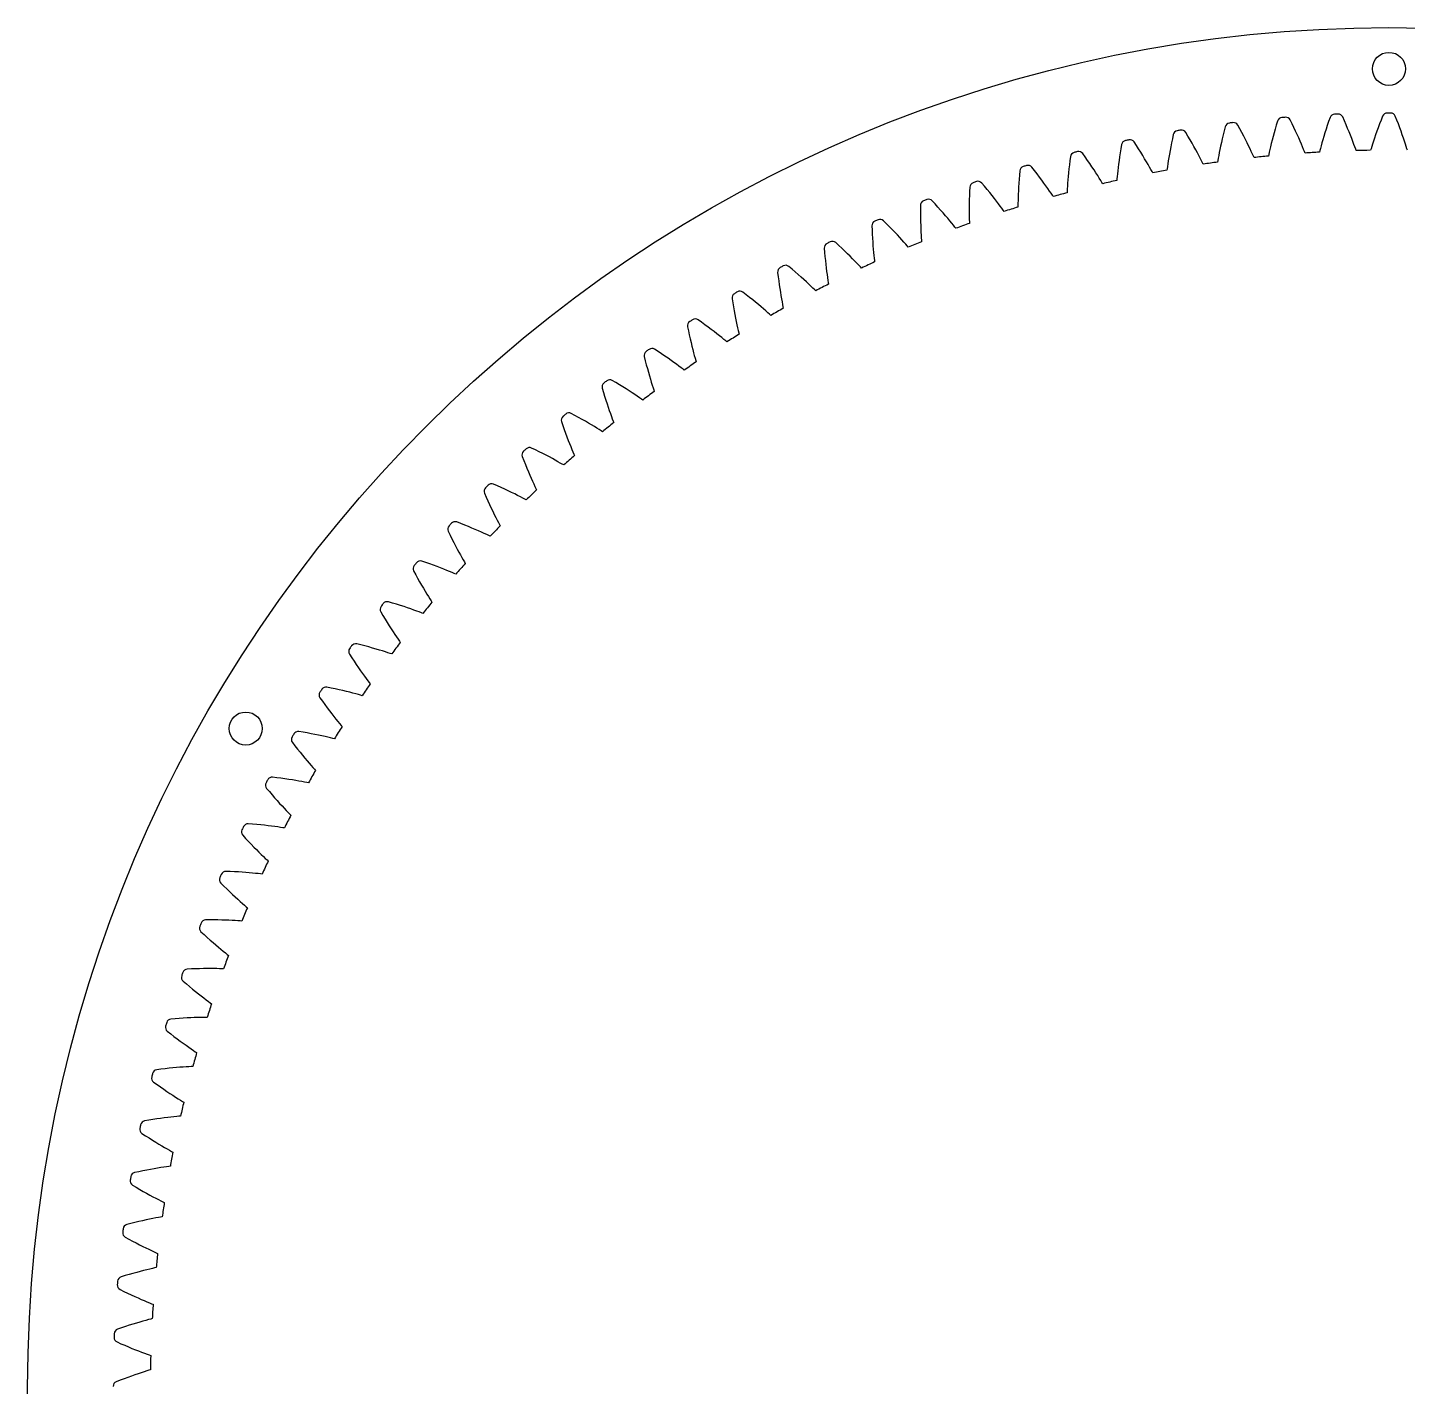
# Model space of a CAD drawing. Header units: millimetres. Extents: x -82 to 82, y -82 to 82.
# Drawn here: x -82.4 to 1.1, y 0.1 to 82.4 of the extents above; entities that cross this region are included whole.
import ezdxf

# ---------------------------------------------------------------- set-up
doc = ezdxf.new("R2010")
doc.units = ezdxf.units.MM

msp = doc.modelspace()

# ---------------------------------------------------------------- linework, layer by layer
at = {"layer": 'fixed_ring'}
for p, q in [((-3.568895, 76.981456), (-3.653206, 76.736686)), ((-2.696137, 76.776271), (-2.800373, 77.013243)), ((-0.38459, 77.06318), (-0.478944, 76.822103)), ((0.478944, 76.822103), (0.38459, 77.06318)), ((-12.172091, 75.853181), (-12.304838, 76.07544)), ((-9.977594, 76.172912), (-10.03785, 75.929546)), ((-9.913784, 76.423809), (-9.977594, 76.172912)), ((-9.027062, 76.291396), (-9.150511, 76.518951)), ((-8.908907, 76.070268), (-9.027062, 76.291396)), ((-8.796875, 75.856038), (-8.908907, 76.070268)), ((-6.957173, 76.046836), (-7.01829, 75.822861)), ((-6.891489, 76.279497), (-6.957173, 76.046836)), ((-6.821227, 76.520166), (-6.891489, 76.279497)), ((-6.747103, 76.768211), (-6.821227, 76.520166)), ((-5.866611, 76.599267), (-5.980551, 76.831729)), ((-5.757694, 76.373446), (-5.866611, 76.599267)), ((-5.654612, 76.154769), (-5.757694, 76.373446)), ((-5.557463, 75.943909), (-5.654612, 76.154769)), ((-3.878917, 76.048121), (-3.944274, 75.836194)), ((-3.808596, 76.269378), (-3.878917, 76.048121)), ((-3.733354, 76.499127), (-3.808596, 76.269378)), ((-3.653206, 76.736686), (-3.733354, 76.499127)), ((-2.596645, 76.546141), (-2.696137, 76.776271)), ((-2.502687, 76.323391), (-2.596645, 76.546141)), ((-2.414335, 76.108696), (-2.502687, 76.323391)), ((-2.331701, 75.902891), (-2.414335, 76.108696)), ((-0.732917, 76.143453), (-0.806976, 75.934409)), ((-0.653513, 76.361616), (-0.732917, 76.143453)), ((-0.56884, 76.588059), (-0.653513, 76.361616)), ((-0.478944, 76.822103), (-0.56884, 76.588059)), ((0.56884, 76.588059), (0.478944, 76.822103)), ((0.653513, 76.361616), (0.56884, 76.588059)), ((0.732917, 76.143453), (0.653513, 76.361616)), ((0.806976, 75.934409), (0.732917, 76.143453)), ((-16.190951, 75.344109), (-16.233825, 75.0888)), ((-15.296324, 75.285373), (-15.438142, 75.501956)), ((-15.160311, 75.074758), (-15.296324, 75.285373)), ((-13.213308, 75.212578), (-13.255722, 74.984322)), ((-13.167062, 75.449869), (-13.213308, 75.212578)), ((-13.116914, 75.695518), (-13.167062, 75.449869)), ((-13.063527, 75.948837), (-13.116914, 75.695518)), ((-12.044898, 75.637125), (-12.172091, 75.853181)), ((-11.924109, 75.427708), (-12.044898, 75.637125)), ((-11.809879, 75.22559), (-11.924109, 75.427708)), ((-11.702423, 75.031586), (-11.809879, 75.22559)), ((-10.193306, 75.25146), (-10.236765, 75.045644)), ((-10.145673, 75.468059), (-10.193306, 75.25146)), ((-10.093863, 75.694368), (-10.145673, 75.468059)), ((-10.03785, 75.929546), (-10.093863, 75.694368)), ((-8.691095, 75.649372), (-8.796875, 75.856038)), ((-8.591748, 75.451093), (-8.691095, 75.649372)), ((-8.499094, 75.262244), (-8.591748, 75.451093)), ((-8.413523, 75.084207), (-8.499094, 75.262244)), ((-7.173975, 75.212763), (-7.216275, 75.035026)), ((-7.126761, 75.404571), (-7.173975, 75.212763)), ((-7.074834, 75.608415), (-7.126761, 75.404571)), ((-7.01829, 75.822861), (-7.074834, 75.608415)), ((-5.466394, 75.741694), (-5.557463, 75.943909)), ((-5.381623, 75.549177), (-5.466394, 75.741694)), ((-5.303483, 75.367756), (-5.381623, 75.549177)), ((-5.232505, 75.199406), (-5.303483, 75.367756)), ((-5.16962, 75.0472), (-5.232505, 75.199406)), ((-4.10929, 75.26914), (-4.152865, 75.110325)), ((-4.059681, 75.444977), (-4.10929, 75.26914)), ((-4.004581, 75.63467), (-4.059681, 75.444977)), ((-3.944274, 75.836194), (-4.004581, 75.63467)), ((-2.254958, 75.707035), (-2.331701, 75.902891)), ((-2.184382, 75.52254), (-2.254958, 75.707035)), ((-2.120422, 75.3514), (-2.184382, 75.52254)), ((-2.063881, 75.196726), (-2.120422, 75.3514)), ((-2.016445, 75.064317), (-2.063881, 75.196726)), ((-1.045385, 75.21778), (-1.087309, 75.083524)), ((-0.995284, 75.374658), (-1.045385, 75.21778)), ((-0.938451, 75.548295), (-0.995284, 75.374658)), ((-0.875559, 75.735549), (-0.938451, 75.548295)), ((-0.806976, 75.934409), (-0.875559, 75.735549)), ((0.875559, 75.735549), (0.806976, 75.934409)), ((0.938451, 75.548295), (0.875559, 75.735549)), ((0.995284, 75.374658), (0.938451, 75.548295)), ((1.045385, 75.21778), (0.995284, 75.374658)), ((1.087309, 75.083524), (1.045385, 75.21778)), ((-19.290714, 74.610656), (-19.323, 74.353793)), ((-18.394423, 74.588941), (-18.545071, 74.799479)), ((-18.249823, 74.384127), (-18.394423, 74.588941)), ((-18.112153, 74.185399), (-18.249823, 74.384127)), ((-16.343123, 74.372475), (-16.372707, 74.152681)), ((-16.310179, 74.602289), (-16.343123, 74.372475)), ((-16.273778, 74.841289), (-16.310179, 74.602289)), ((-16.233825, 75.0888), (-16.273778, 74.841289)), ((-15.030971, 74.870511), (-15.160311, 75.074758)), ((-14.908486, 74.673286), (-15.030971, 74.870511)), ((-14.793105, 74.483889), (-14.908486, 74.673286)), ((-14.685172, 74.303336), (-14.793105, 74.483889)), ((-13.360493, 74.363451), (-13.387971, 74.182828)), ((-13.329279, 74.558503), (-13.360493, 74.363451)), ((-13.294363, 74.765938), (-13.329279, 74.558503)), ((-13.255722, 74.984322), (-13.294363, 74.765938)), ((-11.602044, 74.846727), (-11.702423, 75.031586)), ((-11.509189, 74.672379), (-11.602044, 74.846727)), ((-11.424551, 74.510465), (-11.509189, 74.672379)), ((-11.349312, 74.363972), (-11.424551, 74.510465)), ((-11.285863, 74.238448), (-11.349312, 74.363972)), ((-10.366238, 74.372434), (-10.382824, 74.277836)), ((-10.341243, 74.510845), (-10.366238, 74.372434)), ((-10.310931, 74.672715), (-10.341243, 74.510845)), ((-10.276012, 74.852049), (-10.310931, 74.672715)), ((-10.236765, 75.045644), (-10.276012, 74.852049)), ((-8.335649, 74.918934), (-8.413523, 75.084207)), ((-8.266528, 74.769458), (-8.335649, 74.918934)), ((-8.20832, 74.641418), (-8.266528, 74.769458)), ((-8.169019, 74.553787), (-8.20832, 74.641418)), ((-7.283943, 74.737286), (-7.304425, 74.643455)), ((-7.25325, 74.874546), (-7.283943, 74.737286)), ((-7.216275, 75.035026), (-7.25325, 74.874546)), ((-5.116753, 74.916865), (-5.16962, 75.0472)), ((-5.081107, 74.827684), (-5.116753, 74.916865)), ((-4.189205, 74.974451), (-4.213546, 74.881547)), ((-4.152865, 75.110325), (-4.189205, 74.974451)), ((-1.984515, 74.97374), (-2.016445, 75.064317)), ((-1.087309, 75.083524), (-1.115469, 74.991704)), ((1.115469, 74.991704), (1.087309, 75.083524)), ((-22.357518, 73.749732), (-22.379162, 73.491755)), ((-21.461096, 73.765075), (-21.620315, 73.969207)), ((-21.308155, 73.566411), (-21.461096, 73.765075)), ((-21.162391, 73.373542), (-21.308155, 73.566411)), ((-19.402603, 73.633563), (-19.423078, 73.412735)), ((-19.379184, 73.864543), (-19.402603, 73.633563)), ((-19.352691, 74.104843), (-19.379184, 73.864543)), ((-19.323, 74.353793), (-19.352691, 74.104843)), ((-17.981623, 73.993404), (-18.112153, 74.185399)), ((-17.858513, 73.808937), (-17.981623, 73.993404)), ((-17.743211, 73.632999), (-17.858513, 73.808937)), ((-17.636275, 73.466913), (-17.743211, 73.632999)), ((-16.442138, 73.5662), (-16.458979, 73.402379)), ((-16.422147, 73.747805), (-16.442138, 73.5662)), ((-16.399021, 73.94398), (-16.422147, 73.747805)), ((-16.372707, 74.152681), (-16.399021, 73.94398)), ((-14.585191, 74.132974), (-14.685172, 74.303336)), ((-14.493935, 73.974696), (-14.585191, 74.132974)), ((-14.412706, 73.831437), (-14.493935, 73.974696)), ((-14.344124, 73.708642), (-14.412706, 73.831437)), ((-14.29772, 73.624556), (-14.344124, 73.708642)), ((-13.430821, 73.880517), (-13.443484, 73.785315)), ((-13.411567, 74.019843), (-13.430821, 73.880517)), ((-13.387971, 74.182828), (-13.411567, 74.019843)), ((-11.242974, 74.152515), (-11.285863, 74.238448)), ((-25.386125, 72.762808), (-25.397089, 72.504157)), ((-24.491103, 72.815182), (-24.658622, 73.012561)), ((-24.330083, 72.623009), (-24.491103, 72.815182)), ((-22.428933, 72.76885), (-22.440265, 72.547365)), ((-22.41508, 73.0006), (-22.428933, 72.76885)), ((-22.39854, 73.24179), (-22.41508, 73.0006)), ((-22.379162, 73.491755), (-22.39854, 73.24179)), ((-21.024038, 73.187106), (-21.162391, 73.373542)), ((-20.89341, 73.007884), (-21.024038, 73.187106)), ((-20.770936, 72.836861), (-20.89341, 73.007884)), ((-20.657228, 72.675336), (-20.770936, 72.836861)), ((-19.468214, 72.823886), (-19.47827, 72.659509)), ((-19.455745, 73.006161), (-19.468214, 72.823886)), ((-19.440745, 73.203124), (-19.455745, 73.006161)), ((-19.423078, 73.412735), (-19.440745, 73.203124)), ((-17.538556, 73.312542), (-17.636275, 73.466913)), ((-17.451477, 73.172763), (-17.538556, 73.312542)), ((-17.377878, 73.052907), (-17.451477, 73.172763)), ((-17.32804, 72.97081), (-17.377878, 73.052907)), ((-16.472458, 73.262377), (-16.481176, 73.166733)), ((-16.458979, 73.402379), (-16.472458, 73.262377)), ((-27.479267, 71.740886), (-27.6548, 71.931173)), ((-25.41268, 72.011938), (-25.416945, 71.779813)), ((-25.406121, 72.253604), (-25.41268, 72.011938)), ((-25.397089, 72.504157), (-25.406121, 72.253604)), ((-24.176473, 72.436328), (-24.330083, 72.623009)), ((-24.030533, 72.255769), (-24.176473, 72.436328)), ((-23.89261, 72.082098), (-24.030533, 72.255769)), ((-23.763174, 71.916282), (-23.89261, 72.082098)), ((-23.642888, 71.759595), (-23.763174, 71.916282)), ((-22.461028, 71.957154), (-22.464283, 71.792501)), ((-22.456103, 72.139788), (-22.461028, 71.957154)), ((-22.449256, 72.337203), (-22.456103, 72.139788)), ((-22.440265, 72.547365), (-22.449256, 72.337203)), ((-20.553213, 72.525135), (-20.657228, 72.675336)), ((-20.460431, 72.389074), (-20.553213, 72.525135)), ((-20.381943, 72.272361), (-20.460431, 72.389074)), ((-20.328754, 72.192394), (-20.381943, 72.272361)), ((-19.485953, 72.519069), (-19.490711, 72.423147)), ((-19.47827, 72.659509), (-19.485953, 72.519069)), ((-28.371361, 71.65157), (-28.371627, 71.392687)), ((-28.371627, 71.392687), (-28.370296, 71.141975)), ((-28.370296, 71.141975), (-28.366863, 70.900244)), ((-27.310443, 71.555531), (-27.479267, 71.740886)), ((-27.149249, 71.375358), (-27.310443, 71.555531)), ((-26.995973, 71.200984), (-27.149249, 71.375358)), ((-26.850991, 71.033161), (-26.995973, 71.200984)), ((-26.714813, 70.872835), (-26.850991, 71.033161)), ((-25.419114, 71.558048), (-25.419412, 71.347695)), ((-25.419412, 71.347695), (-25.418095, 71.150166)), ((-25.416945, 71.779813), (-25.419114, 71.558048)), ((-25.418095, 71.150166), (-25.415469, 70.967483)), ((-23.532755, 71.61382), (-23.642888, 71.759595)), ((-23.43443, 71.481709), (-23.532755, 71.61382)), ((-23.351185, 71.36834), (-23.43443, 71.481709)), ((-23.294737, 71.290639), (-23.351185, 71.36834)), ((-22.466156, 71.651864), (-22.466946, 71.555827)), ((-22.464283, 71.792501), (-22.466156, 71.651864)), ((-31.308124, 70.417917), (-31.297691, 70.159243)), ((-30.420483, 70.544022), (-30.60373, 70.726893)), ((-30.244144, 70.365802), (-30.420483, 70.544022)), ((-30.075642, 70.192444), (-30.244144, 70.365802)), ((-29.915291, 70.024553), (-30.075642, 70.192444)), ((-28.366863, 70.900244), (-28.361531, 70.668141)), ((-28.361531, 70.668141), (-28.354534, 70.446476)), ((-28.354534, 70.446476), (-28.346139, 70.23629)), ((-28.346139, 70.23629), (-28.33666, 70.038984)), ((-26.588155, 70.721253), (-26.714813, 70.872835)), ((-26.472091, 70.580154), (-26.588155, 70.721253)), ((-26.368391, 70.452219), (-26.472091, 70.580154)), ((-26.280532, 70.342387), (-26.368391, 70.452219)), ((-26.220922, 70.267085), (-26.280532, 70.342387)), ((-25.415469, 70.967483), (-25.411917, 70.802837)), ((-25.411917, 70.802837), (-25.407976, 70.662243)), ((-25.407976, 70.662243), (-25.404796, 70.566255)), ((-33.309727, 69.226635), (-33.500374, 69.401777)), ((-31.297691, 70.159243), (-31.286001, 69.908801)), ((-31.286001, 69.908801), (-31.272581, 69.667418)), ((-31.272581, 69.667418), (-31.257663, 69.435734)), ((-31.257663, 69.435734), (-31.241512, 69.214548)), ((-29.763497, 69.862865), (-29.915291, 70.024553)), ((-29.62081, 69.708304), (-29.763497, 69.862865)), ((-29.487996, 69.562085), (-29.62081, 69.708304)), ((-29.366201, 69.425903), (-29.487996, 69.562085)), ((-29.257302, 69.302363), (-29.366201, 69.425903)), ((-28.33666, 70.038984), (-28.326487, 69.856566)), ((-28.326487, 69.856566), (-28.316134, 69.692208)), ((-28.316134, 69.692208), (-28.306387, 69.551896)), ((-28.306387, 69.551896), (-28.299243, 69.456122)), ((-34.191398, 69.063956), (-34.170284, 68.805934)), ((-34.170284, 68.805934), (-34.148255, 68.556189)), ((-34.148255, 68.556189), (-34.124871, 68.315567)), ((-33.126173, 69.055854), (-33.309727, 69.226635)), ((-32.950651, 68.889608), (-33.126173, 69.055854)), ((-32.783499, 68.728487), (-32.950651, 68.889608)), ((-32.625153, 68.573209), (-32.783499, 68.728487)), ((-32.4762, 68.424677), (-32.625153, 68.573209)), ((-31.241512, 69.214548), (-31.224437, 69.004888)), ((-31.224437, 69.004888), (-31.206813, 68.808142)), ((-31.206813, 68.808142), (-31.18911, 68.626301)), ((-31.18911, 68.626301), (-31.171974, 68.46251)), ((-29.16498, 69.196255), (-29.257302, 69.302363)), ((-29.102308, 69.123481), (-29.16498, 69.196255)), ((-36.142061, 67.790975), (-36.339783, 67.958089)), ((-35.951607, 67.627925), (-36.142061, 67.790975)), ((-34.124871, 68.315567), (-34.100391, 68.084697)), ((-34.100391, 68.084697), (-34.075113, 67.864367)), ((-34.075113, 67.864367), (-34.049389, 67.655592)), ((-32.337458, 68.284072), (-32.4762, 68.424677)), ((-32.210139, 68.153039), (-32.337458, 68.284072)), ((-32.096228, 68.034105), (-32.210139, 68.153039)), ((-31.999599, 67.931903), (-32.096228, 68.034105)), ((-31.933974, 67.861781), (-31.999599, 67.931903)), ((-31.171974, 68.46251), (-31.156436, 68.322721)), ((-31.156436, 68.322721), (-31.145341, 68.227324)), ((-37.016256, 67.592), (-36.984498, 67.335071)), ((-36.984498, 67.335071), (-36.952167, 67.086449)), ((-36.952167, 67.086449), (-36.918859, 66.846999)), ((-36.918859, 66.846999), (-36.884859, 66.617339)), ((-35.769365, 67.469074), (-35.951607, 67.627925)), ((-35.595697, 67.314999), (-35.769365, 67.469074)), ((-35.43107, 67.166397), (-35.595697, 67.314999)), ((-35.276106, 67.024148), (-35.43107, 67.166397)), ((-35.131671, 66.889396), (-35.276106, 67.024148)), ((-34.999046, 66.763737), (-35.131671, 66.889396)), ((-34.049389, 67.655592), (-34.02365, 67.459743)), ((-34.02365, 67.459743), (-33.998447, 67.278788)), ((-33.998447, 67.278788), (-33.974557, 67.115846)), ((-33.974557, 67.115846), (-33.953256, 66.976818)), ((-33.953256, 66.976818), (-33.938228, 66.881961)), ((-39.777873, 66.004564), (-39.735525, 65.749167)), ((-38.912647, 66.239496), (-39.117106, 66.398295)), ((-38.715618, 66.084456), (-38.912647, 66.239496)), ((-38.526967, 65.933271), (-38.715618, 66.084456)), ((-36.884859, 66.617339), (-36.850498, 66.398241)), ((-36.850498, 66.398241), (-36.816169, 66.190707)), ((-36.816169, 66.190707), (-36.782357, 65.996089)), ((-34.880317, 66.649612), (-34.999046, 66.763737)), ((-34.779548, 66.55149), (-34.880317, 66.649612)), ((-34.711081, 66.48414), (-34.779548, 66.55149)), ((-39.735525, 65.749167), (-39.692947, 65.502094)), ((-39.692947, 65.502094), (-39.649772, 65.264225)), ((-39.649772, 65.264225), (-39.606311, 65.036165)), ((-38.34708, 65.786504), (-38.526967, 65.933271)), ((-38.176453, 65.644833), (-38.34708, 65.786504)), ((-38.015743, 65.509109), (-38.176453, 65.644833)), ((-37.865863, 65.380441), (-38.015743, 65.509109)), ((-37.728158, 65.260369), (-37.865863, 65.380441)), ((-37.604815, 65.151248), (-37.728158, 65.260369)), ((-36.782357, 65.996089), (-36.749699, 65.816331)), ((-36.749699, 65.816331), (-36.719095, 65.654515)), ((-36.719095, 65.654515), (-36.692067, 65.516487)), ((-36.692067, 65.516487), (-36.673132, 65.422331)), ((-41.616752, 64.574847), (-41.827599, 64.725062)), ((-41.413484, 64.428082), (-41.616752, 64.574847)), ((-41.218746, 64.284823), (-41.413484, 64.428082)), ((-39.606311, 65.036165), (-39.562924, 64.818675)), ((-39.562924, 64.818675), (-39.520048, 64.612737)), ((-39.520048, 64.612737), (-39.478223, 64.419683)), ((-39.478223, 64.419683), (-39.438164, 64.241427)), ((-37.500076, 65.057375), (-37.604815, 65.151248)), ((-37.428885, 64.992912), (-37.500076, 65.057375)), ((-42.47153, 64.30436), (-42.418664, 64.050932)), ((-42.418664, 64.050932), (-42.365912, 63.805829)), ((-42.365912, 63.805829), (-42.312944, 63.569948)), ((-42.312944, 63.569948), (-42.260095, 63.343879)), ((-41.032948, 64.145614), (-41.218746, 64.284823)), ((-40.856612, 64.011116), (-41.032948, 64.145614)), ((-40.69043, 63.882148), (-40.856612, 64.011116)), ((-40.535361, 63.759784), (-40.69043, 63.882148)), ((-40.392812, 63.645506), (-40.535361, 63.759784)), ((-40.265065, 63.541576), (-40.392812, 63.645506)), ((-40.156537, 63.452111), (-40.265065, 63.541576)), ((-39.438164, 64.241427), (-39.400899, 64.081014)), ((-39.400899, 64.081014), (-39.36819, 63.944221)), ((-39.36819, 63.944221), (-39.34538, 63.850929)), ((-44.249755, 62.799873), (-44.466629, 62.941247)), ((-44.040595, 62.661633), (-44.249755, 62.799873)), ((-43.840104, 62.526544), (-44.040595, 62.661633)), ((-42.260095, 63.343879), (-42.207758, 63.128368)), ((-42.207758, 63.128368), (-42.156408, 62.924378)), ((-42.156408, 62.924378), (-42.106641, 62.733216)), ((-42.106641, 62.733216), (-42.059249, 62.556769)), ((-40.082742, 63.390645), (-40.156537, 63.452111)), ((-45.092625, 62.494294), (-45.029331, 62.243267)), ((-45.029331, 62.243267), (-44.966495, 62.000554)), ((-44.966495, 62.000554), (-44.903825, 61.767062)), ((-43.648712, 62.395133), (-43.840104, 62.526544)), ((-43.466968, 62.268036), (-43.648712, 62.395133)), ((-43.295599, 62.146047), (-43.466968, 62.268036)), ((-43.135606, 62.030195), (-43.295599, 62.146047)), ((-42.988456, 61.921906), (-43.135606, 62.030195)), ((-42.856523, 61.823343), (-42.988456, 61.921906)), ((-42.74439, 61.73844), (-42.856523, 61.823343)), ((-42.059249, 62.556769), (-42.015388, 62.398032)), ((-42.015388, 62.398032), (-41.977054, 62.262708)), ((-41.977054, 62.262708), (-41.950408, 62.170438)), ((-46.807158, 60.917607), (-47.029689, 61.049897)), ((-44.903825, 61.767062), (-44.841679, 61.543371)), ((-44.841679, 61.543371), (-44.780481, 61.330206)), ((-44.780481, 61.330206), (-44.720744, 61.128512)), ((-44.720744, 61.128512), (-44.66312, 60.939571)), ((-42.668118, 61.680075), (-42.74439, 61.73844)), ((-47.63668, 60.577457), (-47.563066, 60.32926)), ((-47.563066, 60.32926), (-47.490254, 60.089351)), ((-46.592465, 60.788129), (-46.807158, 60.917607)), ((-46.386562, 60.66144), (-46.592465, 60.788129)), ((-46.189902, 60.538051), (-46.386562, 60.66144)), ((-46.003062, 60.418573), (-46.189902, 60.538051)), ((-45.826798, 60.303769), (-46.003062, 60.418573)), ((-45.662154, 60.194629), (-45.826798, 60.303769)), ((-45.510654, 60.092513), (-45.662154, 60.194629)), ((-44.66312, 60.939571), (-44.608477, 60.765233)), ((-44.608477, 60.765233), (-44.558094, 60.608445)), ((-44.558094, 60.608445), (-44.5142, 60.47482)), ((-44.5142, 60.47482), (-44.483763, 60.383729)), ((-47.490254, 60.089351), (-47.417988, 59.858649)), ((-47.417988, 59.858649), (-47.346652, 59.637717)), ((-47.346652, 59.637717), (-47.276697, 59.427263)), ((-47.276697, 59.427263), (-47.208676, 59.22821)), ((-45.374761, 59.999486), (-45.510654, 60.092513)), ((-45.259215, 59.919289), (-45.374761, 59.999486)), ((-45.180597, 59.864127), (-45.259215, 59.919289)), ((-50.099349, 58.557125), (-50.015541, 58.312182)), ((-49.284592, 58.931264), (-49.5124, 59.054245)), ((-49.064731, 58.810768), (-49.284592, 58.931264)), ((-48.853769, 58.692697), (-49.064731, 58.810768)), ((-48.652178, 58.57754), (-48.853769, 58.692697)), ((-48.46056, 58.465886), (-48.652178, 58.57754)), ((-47.208676, 59.22821), (-47.143293, 59.041812)), ((-47.143293, 59.041812), (-47.081493, 58.86988)), ((-47.081493, 58.86988), (-47.024673, 58.715308)), ((-47.024673, 58.715308), (-46.975294, 58.583611)), ((-46.975294, 58.583611), (-46.94112, 58.493857)), ((-50.015541, 58.312182), (-49.932877, 58.075486)), ((-49.932877, 58.075486), (-49.851139, 57.847968)), ((-49.851139, 57.847968), (-49.770733, 57.630172)), ((-48.279702, 58.358464), (-48.46056, 58.465886)), ((-48.110688, 58.256221), (-48.279702, 58.358464)), ((-47.955099, 58.160452), (-48.110688, 58.256221)), ((-47.815477, 58.073121), (-47.955099, 58.160452)), ((-47.696716, 57.997768), (-47.815477, 58.073121)), ((-47.615885, 57.945901), (-47.696716, 57.997768)), ((-51.677824, 56.844238), (-51.91052, 56.9577)), ((-51.453171, 56.732931), (-51.677824, 56.844238)), ((-49.770733, 57.630172), (-49.692141, 57.42279)), ((-49.692141, 57.42279), (-49.615953, 57.226718)), ((-49.615953, 57.226718), (-49.542923, 57.04318)), ((-49.542923, 57.04318), (-49.47407, 56.87395)), ((-49.47407, 56.87395), (-49.410911, 56.721858)), ((-52.476424, 56.436749), (-52.382565, 56.195478)), ((-52.382565, 56.195478), (-52.29019, 55.962401)), ((-51.23751, 56.623679), (-51.453171, 56.732931)), ((-51.031333, 56.516951), (-51.23751, 56.623679)), ((-50.835264, 56.41331), (-51.031333, 56.516951)), ((-50.650122, 56.313455), (-50.835264, 56.41331)), ((-50.477027, 56.218283), (-50.650122, 56.313455)), ((-50.317613, 56.129026), (-50.477027, 56.218283)), ((-50.174501, 56.047539), (-50.317613, 56.129026)), ((-50.052728, 55.977158), (-50.174501, 56.047539)), ((-49.969822, 55.928676), (-50.052728, 55.977158)), ((-49.410911, 56.721858), (-49.356132, 56.592314)), ((-49.356132, 56.592314), (-49.318278, 56.504048)), ((-52.29019, 55.962401), (-52.19912, 55.738455)), ((-52.19912, 55.738455), (-52.109782, 55.524168)), ((-52.109782, 55.524168), (-52.022687, 55.32021)), ((-52.022687, 55.32021), (-51.938462, 55.127454)), ((-53.982765, 54.660094), (-54.219951, 54.763843)), ((-53.753705, 54.558166), (-53.982765, 54.660094)), ((-53.533713, 54.45792), (-53.753705, 54.558166)), ((-53.323302, 54.359803), (-53.533713, 54.45792)), ((-53.123117, 54.264354), (-53.323302, 54.359803)), ((-51.938462, 55.127454), (-51.857909, 54.947091)), ((-51.857909, 54.947091), (-51.782122, 54.780851)), ((-51.782122, 54.780851), (-51.712731, 54.631499)), ((-51.712731, 54.631499), (-51.652646, 54.50433)), ((-51.652646, 54.50433), (-51.611176, 54.417704)), ((-54.763843, 54.219951), (-54.660094, 53.982765)), ((-54.660094, 53.982765), (-54.558166, 53.753705)), ((-54.558166, 53.753705), (-54.45792, 53.533713)), ((-54.45792, 53.533713), (-54.359803, 53.323302)), ((-52.934007, 54.172234), (-53.123117, 54.264354)), ((-52.757127, 54.084297), (-52.934007, 54.172234)), ((-52.59416, 54.001704), (-52.757127, 54.084297)), ((-52.447803, 53.926201), (-52.59416, 54.001704)), ((-52.323225, 53.860912), (-52.447803, 53.926201)), ((-52.238387, 53.815898), (-52.323225, 53.860912)), ((-54.359803, 53.323302), (-54.264354, 53.123117)), ((-54.264354, 53.123117), (-54.172234, 52.934007)), ((-54.172234, 52.934007), (-54.084297, 52.757127)), ((-54.084297, 52.757127), (-54.001704, 52.59416)), ((-56.9577, 51.91052), (-56.844238, 51.677824)), ((-56.195478, 52.382565), (-56.436749, 52.476424)), ((-55.962401, 52.29019), (-56.195478, 52.382565)), ((-55.738455, 52.19912), (-55.962401, 52.29019)), ((-55.524168, 52.109782), (-55.738455, 52.19912)), ((-55.32021, 52.022687), (-55.524168, 52.109782)), ((-55.127454, 51.938462), (-55.32021, 52.022687)), ((-54.947091, 51.857909), (-55.127454, 51.938462)), ((-54.780851, 51.782122), (-54.947091, 51.857909)), ((-54.001704, 52.59416), (-53.926201, 52.447803)), ((-53.926201, 52.447803), (-53.860912, 52.323225)), ((-53.860912, 52.323225), (-53.815898, 52.238387)), ((-56.844238, 51.677824), (-56.732931, 51.453171)), ((-56.732931, 51.453171), (-56.623679, 51.23751)), ((-56.623679, 51.23751), (-56.516951, 51.031333)), ((-56.516951, 51.031333), (-56.41331, 50.835264)), ((-54.631499, 51.712731), (-54.780851, 51.782122)), ((-54.50433, 51.652646), (-54.631499, 51.712731)), ((-54.417704, 51.611176), (-54.50433, 51.652646)), ((-56.41331, 50.835264), (-56.313455, 50.650122)), ((-56.313455, 50.650122), (-56.218283, 50.477027)), ((-56.218283, 50.477027), (-56.129026, 50.317613)), ((-56.129026, 50.317613), (-56.047539, 50.174501)), ((-56.047539, 50.174501), (-55.977158, 50.052728)), ((-59.054245, 49.5124), (-58.931264, 49.284592)), ((-58.312182, 50.015541), (-58.557125, 50.099349)), ((-58.075486, 49.932877), (-58.312182, 50.015541)), ((-57.847968, 49.851139), (-58.075486, 49.932877)), ((-57.630172, 49.770733), (-57.847968, 49.851139)), ((-57.42279, 49.692141), (-57.630172, 49.770733)), ((-57.226718, 49.615953), (-57.42279, 49.692141)), ((-57.04318, 49.542923), (-57.226718, 49.615953)), ((-56.87395, 49.47407), (-57.04318, 49.542923)), ((-56.721858, 49.410911), (-56.87395, 49.47407)), ((-56.592314, 49.356132), (-56.721858, 49.410911)), ((-56.504048, 49.318278), (-56.592314, 49.356132)), ((-55.977158, 50.052728), (-55.928676, 49.969822)), ((-58.931264, 49.284592), (-58.810768, 49.064731)), ((-58.810768, 49.064731), (-58.692697, 48.853769)), ((-58.692697, 48.853769), (-58.57754, 48.652178)), ((-58.57754, 48.652178), (-58.465886, 48.46056)), ((-58.465886, 48.46056), (-58.358464, 48.279702)), ((-60.32926, 47.563066), (-60.577457, 47.63668)), ((-58.358464, 48.279702), (-58.256221, 48.110688)), ((-58.256221, 48.110688), (-58.160452, 47.955099)), ((-58.160452, 47.955099), (-58.073121, 47.815477)), ((-58.073121, 47.815477), (-57.997768, 47.696716)), ((-57.997768, 47.696716), (-57.945901, 47.615885)), ((-61.049897, 47.029689), (-60.917607, 46.807158)), ((-60.917607, 46.807158), (-60.788129, 46.592465)), ((-60.089351, 47.490254), (-60.32926, 47.563066)), ((-59.858649, 47.417988), (-60.089351, 47.490254)), ((-59.637717, 47.346652), (-59.858649, 47.417988)), ((-59.427263, 47.276697), (-59.637717, 47.346652)), ((-59.22821, 47.208676), (-59.427263, 47.276697)), ((-59.041812, 47.143293), (-59.22821, 47.208676)), ((-58.86988, 47.081493), (-59.041812, 47.143293)), ((-58.715308, 47.024673), (-58.86988, 47.081493)), ((-58.583611, 46.975294), (-58.715308, 47.024673)), ((-58.493857, 46.94112), (-58.583611, 46.975294)), ((-60.788129, 46.592465), (-60.66144, 46.386562)), ((-60.66144, 46.386562), (-60.538051, 46.189902)), ((-60.538051, 46.189902), (-60.418573, 46.003062)), ((-60.418573, 46.003062), (-60.303769, 45.826798)), ((-60.303769, 45.826798), (-60.194629, 45.662154)), ((-60.194629, 45.662154), (-60.092513, 45.510654)), ((-60.092513, 45.510654), (-59.999486, 45.374761)), ((-59.999486, 45.374761), (-59.919289, 45.259215)), ((-59.919289, 45.259215), (-59.864127, 45.180597)), ((-62.941247, 44.466629), (-62.799873, 44.249755)), ((-62.243267, 45.029331), (-62.494294, 45.092625)), ((-62.000554, 44.966495), (-62.243267, 45.029331)), ((-61.767062, 44.903825), (-62.000554, 44.966495)), ((-61.543371, 44.841679), (-61.767062, 44.903825)), ((-61.330206, 44.780481), (-61.543371, 44.841679)), ((-61.128512, 44.720744), (-61.330206, 44.780481)), ((-60.939571, 44.66312), (-61.128512, 44.720744)), ((-60.765233, 44.608477), (-60.939571, 44.66312)), ((-60.608445, 44.558094), (-60.765233, 44.608477)), ((-60.47482, 44.5142), (-60.608445, 44.558094)), ((-60.383729, 44.483763), (-60.47482, 44.5142)), ((-62.799873, 44.249755), (-62.661633, 44.040595)), ((-62.661633, 44.040595), (-62.526544, 43.840104)), ((-62.526544, 43.840104), (-62.395133, 43.648712)), ((-62.395133, 43.648712), (-62.268036, 43.466968)), ((-62.268036, 43.466968), (-62.146047, 43.295599)), ((-62.146047, 43.295599), (-62.030195, 43.135606)), ((-62.030195, 43.135606), (-61.921906, 42.988456)), ((-61.921906, 42.988456), (-61.823343, 42.856523)), ((-61.823343, 42.856523), (-61.73844, 42.74439)), ((-61.73844, 42.74439), (-61.680075, 42.668118)), ((-64.725062, 41.827599), (-64.574847, 41.616752)), ((-64.050932, 42.418664), (-64.30436, 42.47153)), ((-63.805829, 42.365912), (-64.050932, 42.418664)), ((-63.569948, 42.312944), (-63.805829, 42.365912)), ((-63.343879, 42.260095), (-63.569948, 42.312944)), ((-63.128368, 42.207758), (-63.343879, 42.260095)), ((-62.924378, 42.156408), (-63.128368, 42.207758)), ((-62.733216, 42.106641), (-62.924378, 42.156408)), ((-62.556769, 42.059249), (-62.733216, 42.106641)), ((-62.398032, 42.015388), (-62.556769, 42.059249)), ((-62.262708, 41.977054), (-62.398032, 42.015388)), ((-62.170438, 41.950408), (-62.262708, 41.977054)), ((-64.574847, 41.616752), (-64.428082, 41.413484)), ((-64.428082, 41.413484), (-64.284823, 41.218746)), ((-64.284823, 41.218746), (-64.145614, 41.032948)), ((-64.145614, 41.032948), (-64.011116, 40.856612)), ((-64.011116, 40.856612), (-63.882148, 40.69043)), ((-63.882148, 40.69043), (-63.759784, 40.535361)), ((-63.759784, 40.535361), (-63.645506, 40.392812)), ((-63.645506, 40.392812), (-63.541576, 40.265065)), ((-63.541576, 40.265065), (-63.452111, 40.156537)), ((-63.452111, 40.156537), (-63.390645, 40.082742)), ((-65.749167, 39.735525), (-66.004564, 39.777873)), ((-65.502094, 39.692947), (-65.749167, 39.735525)), ((-65.264225, 39.649772), (-65.502094, 39.692947)), ((-65.036165, 39.606311), (-65.264225, 39.649772)), ((-64.818675, 39.562924), (-65.036165, 39.606311)), ((-64.612737, 39.520048), (-64.818675, 39.562924)), ((-64.419683, 39.478223), (-64.612737, 39.520048)), ((-64.241427, 39.438164), (-64.419683, 39.478223)), ((-64.081014, 39.400899), (-64.241427, 39.438164)), ((-63.944221, 39.36819), (-64.081014, 39.400899)), ((-63.850929, 39.34538), (-63.944221, 39.36819)), ((-66.398295, 39.117106), (-66.239496, 38.912647)), ((-66.239496, 38.912647), (-66.084456, 38.715618)), ((-66.084456, 38.715618), (-65.933271, 38.526967)), ((-65.933271, 38.526967), (-65.786504, 38.34708)), ((-65.786504, 38.34708), (-65.644833, 38.176453)), ((-65.644833, 38.176453), (-65.509109, 38.015743)), ((-65.509109, 38.015743), (-65.380441, 37.865863)), ((-65.380441, 37.865863), (-65.260369, 37.728158)), ((-65.260369, 37.728158), (-65.151248, 37.604815)), ((-65.151248, 37.604815), (-65.057375, 37.500076)), ((-67.335071, 36.984498), (-67.592, 37.016256)), ((-67.086449, 36.952167), (-67.335071, 36.984498)), ((-66.846999, 36.918859), (-67.086449, 36.952167)), ((-66.617339, 36.884859), (-66.846999, 36.918859)), ((-66.398241, 36.850498), (-66.617339, 36.884859)), ((-66.190707, 36.816169), (-66.398241, 36.850498)), ((-65.996089, 36.782357), (-66.190707, 36.816169)), ((-65.816331, 36.749699), (-65.996089, 36.782357)), ((-65.057375, 37.500076), (-64.992912, 37.428885)), ((-67.958089, 36.339783), (-67.790975, 36.142061)), ((-67.790975, 36.142061), (-67.627925, 35.951607)), ((-67.627925, 35.951607), (-67.469074, 35.769365)), ((-65.654515, 36.719095), (-65.816331, 36.749699)), ((-65.516487, 36.692067), (-65.654515, 36.719095)), ((-65.422331, 36.673132), (-65.516487, 36.692067)), ((-67.469074, 35.769365), (-67.314999, 35.595697)), ((-67.314999, 35.595697), (-67.166397, 35.43107)), ((-67.166397, 35.43107), (-67.024148, 35.276106)), ((-67.024148, 35.276106), (-66.889396, 35.131671)), ((-66.889396, 35.131671), (-66.763737, 34.999046)), ((-66.763737, 34.999046), (-66.649612, 34.880317)), ((-66.649612, 34.880317), (-66.55149, 34.779548)), ((-66.55149, 34.779548), (-66.48414, 34.711081)), ((-69.401777, 33.500374), (-69.226635, 33.309727)), ((-68.805934, 34.170284), (-69.063956, 34.191398)), ((-68.556189, 34.148255), (-68.805934, 34.170284)), ((-68.315567, 34.124871), (-68.556189, 34.148255)), ((-68.084697, 34.100391), (-68.315567, 34.124871)), ((-67.864367, 34.075113), (-68.084697, 34.100391)), ((-67.655592, 34.049389), (-67.864367, 34.075113)), ((-67.459743, 34.02365), (-67.655592, 34.049389)), ((-67.278788, 33.998447), (-67.459743, 34.02365)), ((-67.115846, 33.974557), (-67.278788, 33.998447)), ((-66.976818, 33.953256), (-67.115846, 33.974557)), ((-66.881961, 33.938228), (-66.976818, 33.953256)), ((-69.226635, 33.309727), (-69.055854, 33.126173)), ((-69.055854, 33.126173), (-68.889608, 32.950651)), ((-68.889608, 32.950651), (-68.728487, 32.783499)), ((-68.728487, 32.783499), (-68.573209, 32.625153)), ((-68.573209, 32.625153), (-68.424677, 32.4762)), ((-68.424677, 32.4762), (-68.284072, 32.337458)), ((-68.284072, 32.337458), (-68.153039, 32.210139)), ((-68.153039, 32.210139), (-68.034105, 32.096228)), ((-68.034105, 32.096228), (-67.931903, 31.999599)), ((-67.931903, 31.999599), (-67.861781, 31.933974)), ((-70.159243, 31.297691), (-70.417917, 31.308124)), ((-69.908801, 31.286001), (-70.159243, 31.297691)), ((-69.667418, 31.272581), (-69.908801, 31.286001)), ((-69.435734, 31.257663), (-69.667418, 31.272581)), ((-69.214548, 31.241512), (-69.435734, 31.257663)), ((-69.004888, 31.224437), (-69.214548, 31.241512)), ((-68.808142, 31.206813), (-69.004888, 31.224437)), ((-68.626301, 31.18911), (-68.808142, 31.206813)), ((-68.46251, 31.171974), (-68.626301, 31.18911)), ((-68.322721, 31.156436), (-68.46251, 31.171974)), ((-68.227324, 31.145341), (-68.322721, 31.156436)), ((-70.726893, 30.60373), (-70.544022, 30.420483)), ((-70.544022, 30.420483), (-70.365802, 30.244144)), ((-70.365802, 30.244144), (-70.192444, 30.075642)), ((-70.192444, 30.075642), (-70.024553, 29.915291)), ((-70.024553, 29.915291), (-69.862865, 29.763497)), ((-69.862865, 29.763497), (-69.708304, 29.62081)), ((-69.708304, 29.62081), (-69.562085, 29.487996)), ((-69.562085, 29.487996), (-69.425903, 29.366201)), ((-69.425903, 29.366201), (-69.302363, 29.257302)), ((-69.302363, 29.257302), (-69.196255, 29.16498)), ((-69.196255, 29.16498), (-69.123481, 29.102308)), ((-71.931173, 27.6548), (-71.740886, 27.479267)), ((-71.392687, 28.371627), (-71.65157, 28.371361)), ((-71.141975, 28.370296), (-71.392687, 28.371627)), ((-70.900244, 28.366863), (-71.141975, 28.370296)), ((-70.668141, 28.361531), (-70.900244, 28.366863)), ((-70.446476, 28.354534), (-70.668141, 28.361531)), ((-70.23629, 28.346139), (-70.446476, 28.354534)), ((-70.038984, 28.33666), (-70.23629, 28.346139)), ((-69.856566, 28.326487), (-70.038984, 28.33666)), ((-69.692208, 28.316134), (-69.856566, 28.326487)), ((-69.551896, 28.306387), (-69.692208, 28.316134)), ((-69.456122, 28.299243), (-69.551896, 28.306387)), ((-71.740886, 27.479267), (-71.555531, 27.310443)), ((-71.555531, 27.310443), (-71.375358, 27.149249)), ((-71.375358, 27.149249), (-71.200984, 26.995973)), ((-71.200984, 26.995973), (-71.033161, 26.850991)), ((-71.033161, 26.850991), (-70.872835, 26.714813)), ((-70.872835, 26.714813), (-70.721253, 26.588155)), ((-70.721253, 26.588155), (-70.580154, 26.472091)), ((-70.580154, 26.472091), (-70.452219, 26.368391)), ((-70.452219, 26.368391), (-70.342387, 26.280532)), ((-70.342387, 26.280532), (-70.267085, 26.220922)), ((-72.504157, 25.397089), (-72.762808, 25.386125)), ((-72.253604, 25.406121), (-72.504157, 25.397089)), ((-72.011938, 25.41268), (-72.253604, 25.406121)), ((-71.779813, 25.416945), (-72.011938, 25.41268)), ((-71.558048, 25.419114), (-71.779813, 25.416945)), ((-71.347695, 25.419412), (-71.558048, 25.419114)), ((-71.150166, 25.418095), (-71.347695, 25.419412)), ((-70.967483, 25.415469), (-71.150166, 25.418095)), ((-70.802837, 25.411917), (-70.967483, 25.415469)), ((-70.662243, 25.407976), (-70.802837, 25.411917)), ((-70.566255, 25.404796), (-70.662243, 25.407976)), ((-73.012561, 24.658622), (-72.815182, 24.491103)), ((-72.815182, 24.491103), (-72.623009, 24.330083)), ((-72.623009, 24.330083), (-72.436328, 24.176473)), ((-72.436328, 24.176473), (-72.255769, 24.030533)), ((-72.255769, 24.030533), (-72.082098, 23.89261)), ((-72.082098, 23.89261), (-71.916282, 23.763174)), ((-71.916282, 23.763174), (-71.759595, 23.642888)), ((-71.759595, 23.642888), (-71.61382, 23.532755)), ((-71.61382, 23.532755), (-71.481709, 23.43443)), ((-71.481709, 23.43443), (-71.36834, 23.351185)), ((-71.36834, 23.351185), (-71.290639, 23.294737)), ((-73.491755, 22.379162), (-73.749732, 22.357518)), ((-73.24179, 22.39854), (-73.491755, 22.379162)), ((-73.0006, 22.41508), (-73.24179, 22.39854)), ((-72.76885, 22.428933), (-73.0006, 22.41508)), ((-72.547365, 22.440265), (-72.76885, 22.428933)), ((-72.337203, 22.449256), (-72.547365, 22.440265)), ((-72.139788, 22.456103), (-72.337203, 22.449256)), ((-71.957154, 22.461028), (-72.139788, 22.456103)), ((-71.792501, 22.464283), (-71.957154, 22.461028)), ((-71.651864, 22.466156), (-71.792501, 22.464283)), ((-71.555827, 22.466946), (-71.651864, 22.466156)), ((-73.969207, 21.620315), (-73.765075, 21.461096)), ((-73.765075, 21.461096), (-73.566411, 21.308155)), ((-73.566411, 21.308155), (-73.373542, 21.162391)), ((-73.373542, 21.162391), (-73.187106, 21.024038)), ((-73.187106, 21.024038), (-73.007884, 20.89341)), ((-73.007884, 20.89341), (-72.836861, 20.770936)), ((-72.836861, 20.770936), (-72.675336, 20.657228)), ((-72.675336, 20.657228), (-72.525135, 20.553213)), ((-72.525135, 20.553213), (-72.389074, 20.460431)), ((-72.389074, 20.460431), (-72.272361, 20.381943)), ((-72.272361, 20.381943), (-72.192394, 20.328754)), ((-74.353793, 19.323), (-74.610656, 19.290714)), ((-74.104843, 19.352691), (-74.353793, 19.323)), ((-73.864543, 19.379184), (-74.104843, 19.352691)), ((-73.633563, 19.402603), (-73.864543, 19.379184)), ((-73.412735, 19.423078), (-73.633563, 19.402603)), ((-73.203124, 19.440745), (-73.412735, 19.423078)), ((-73.006161, 19.455745), (-73.203124, 19.440745)), ((-72.823886, 19.468214), (-73.006161, 19.455745)), ((-72.659509, 19.47827), (-72.823886, 19.468214)), ((-72.519069, 19.485953), (-72.659509, 19.47827)), ((-72.423147, 19.490711), (-72.519069, 19.485953)), ((-74.799479, 18.545071), (-74.588941, 18.394423)), ((-74.588941, 18.394423), (-74.384127, 18.249823)), ((-74.384127, 18.249823), (-74.185399, 18.112153)), ((-74.185399, 18.112153), (-73.993404, 17.981623)), ((-73.993404, 17.981623), (-73.808937, 17.858513)), ((-73.808937, 17.858513), (-73.632999, 17.743211)), ((-73.632999, 17.743211), (-73.466913, 17.636275)), ((-73.466913, 17.636275), (-73.312542, 17.538556)), ((-73.312542, 17.538556), (-73.172763, 17.451477)), ((-73.172763, 17.451477), (-73.052907, 17.377878)), ((-73.052907, 17.377878), (-72.97081, 17.32804)), ((-75.0888, 16.233825), (-75.344109, 16.190951)), ((-74.841289, 16.273778), (-75.0888, 16.233825)), ((-74.602289, 16.310179), (-74.841289, 16.273778)), ((-74.372475, 16.343123), (-74.602289, 16.310179)), ((-74.152681, 16.372707), (-74.372475, 16.343123)), ((-73.94398, 16.399021), (-74.152681, 16.372707)), ((-73.747805, 16.422147), (-73.94398, 16.399021)), ((-73.5662, 16.442138), (-73.747805, 16.422147)), ((-73.402379, 16.458979), (-73.5662, 16.442138)), ((-73.262377, 16.472458), (-73.402379, 16.458979)), ((-73.166733, 16.481176), (-73.262377, 16.472458)), ((-75.501956, 15.438142), (-75.285373, 15.296324)), ((-75.285373, 15.296324), (-75.074758, 15.160311)), ((-75.074758, 15.160311), (-74.870511, 15.030971)), ((-74.870511, 15.030971), (-74.673286, 14.908486)), ((-74.673286, 14.908486), (-74.483889, 14.793105)), ((-74.483889, 14.793105), (-74.303336, 14.685172)), ((-74.303336, 14.685172), (-74.132974, 14.585191)), ((-74.132974, 14.585191), (-73.974696, 14.493935)), ((-73.974696, 14.493935), (-73.831437, 14.412706)), ((-73.831437, 14.412706), (-73.708642, 14.344124)), ((-73.708642, 14.344124), (-73.624556, 14.29772)), ((-74.182828, 13.387971), (-74.363451, 13.360493)), ((-74.019843, 13.411567), (-74.182828, 13.387971)), ((-73.880517, 13.430821), (-74.019843, 13.411567)), ((-73.785315, 13.443484), (-73.880517, 13.430821)), ((-75.695518, 13.116914), (-75.948837, 13.063527)), ((-75.449869, 13.167062), (-75.695518, 13.116914)), ((-75.212578, 13.213308), (-75.449869, 13.167062)), ((-74.984322, 13.255722), (-75.212578, 13.213308)), ((-74.765938, 13.294363), (-74.984322, 13.255722)), ((-74.558503, 13.329279), (-74.765938, 13.294363)), ((-74.363451, 13.360493), (-74.558503, 13.329279)), ((-76.07544, 12.304838), (-75.853181, 12.172091)), ((-75.853181, 12.172091), (-75.637125, 12.044898)), ((-75.637125, 12.044898), (-75.427708, 11.924109)), ((-75.427708, 11.924109), (-75.22559, 11.809879)), ((-75.22559, 11.809879), (-75.031586, 11.702423)), ((-75.031586, 11.702423), (-74.846727, 11.602044)), ((-74.846727, 11.602044), (-74.672379, 11.509189)), ((-74.672379, 11.509189), (-74.510465, 11.424551)), ((-74.510465, 11.424551), (-74.363972, 11.349312)), ((-74.363972, 11.349312), (-74.238448, 11.285863)), ((-74.238448, 11.285863), (-74.152515, 11.242974)), ((-75.929546, 10.03785), (-76.172912, 9.977594)), ((-75.694368, 10.093863), (-75.929546, 10.03785)), ((-75.468059, 10.145673), (-75.694368, 10.093863)), ((-75.25146, 10.193306), (-75.468059, 10.145673)), ((-75.045644, 10.236765), (-75.25146, 10.193306)), ((-74.852049, 10.276012), (-75.045644, 10.236765)), ((-74.672715, 10.310931), (-74.852049, 10.276012)), ((-74.510845, 10.341243), (-74.672715, 10.310931)), ((-74.372434, 10.366238), (-74.510845, 10.341243)), ((-74.277836, 10.382824), (-74.372434, 10.366238)), ((-76.172912, 9.977594), (-76.423809, 9.913784)), ((-76.518951, 9.150511), (-76.291396, 9.027062)), ((-76.291396, 9.027062), (-76.070268, 8.908907)), ((-76.070268, 8.908907), (-75.856038, 8.796875)), ((-75.856038, 8.796875), (-75.649372, 8.691095)), ((-75.649372, 8.691095), (-75.451093, 8.591748)), ((-75.451093, 8.591748), (-75.262244, 8.499094)), ((-75.262244, 8.499094), (-75.084207, 8.413523)), ((-75.084207, 8.413523), (-74.918934, 8.335649)), ((-74.918934, 8.335649), (-74.769458, 8.266528)), ((-74.769458, 8.266528), (-74.641418, 8.20832)), ((-74.641418, 8.20832), (-74.553787, 8.169019)), ((-76.520166, 6.821227), (-76.768211, 6.747103)), ((-76.279497, 6.891489), (-76.520166, 6.821227)), ((-76.046836, 6.957173), (-76.279497, 6.891489)), ((-75.822861, 7.01829), (-76.046836, 6.957173)), ((-75.608415, 7.074834), (-75.822861, 7.01829)), ((-75.404571, 7.126761), (-75.608415, 7.074834)), ((-75.212763, 7.173975), (-75.404571, 7.126761)), ((-75.035026, 7.216275), (-75.212763, 7.173975)), ((-74.874546, 7.25325), (-75.035026, 7.216275)), ((-74.737286, 7.283943), (-74.874546, 7.25325)), ((-74.643455, 7.304425), (-74.737286, 7.283943)), ((-76.831729, 5.980551), (-76.599267, 5.866611)), ((-76.599267, 5.866611), (-76.373446, 5.757694)), ((-76.373446, 5.757694), (-76.154769, 5.654612)), ((-76.154769, 5.654612), (-75.943909, 5.557463)), ((-75.943909, 5.557463), (-75.741694, 5.466394)), ((-75.741694, 5.466394), (-75.549177, 5.381623)), ((-75.549177, 5.381623), (-75.367756, 5.303483)), ((-75.367756, 5.303483), (-75.199406, 5.232505)), ((-75.199406, 5.232505), (-75.0472, 5.16962)), ((-75.0472, 5.16962), (-74.916865, 5.116753)), ((-74.916865, 5.116753), (-74.827684, 5.081107)), ((-74.974451, 4.189205), (-75.110325, 4.152865)), ((-74.881547, 4.213546), (-74.974451, 4.189205)), ((-76.736686, 3.653206), (-76.981456, 3.568895)), ((-76.499127, 3.733354), (-76.736686, 3.653206)), ((-76.269378, 3.808596), (-76.499127, 3.733354)), ((-76.048121, 3.878917), (-76.269378, 3.808596)), ((-75.836194, 3.944274), (-76.048121, 3.878917)), ((-75.63467, 4.004581), (-75.836194, 3.944274)), ((-75.444977, 4.059681), (-75.63467, 4.004581)), ((-75.26914, 4.10929), (-75.444977, 4.059681)), ((-75.110325, 4.152865), (-75.26914, 4.10929)), ((-77.013243, 2.800373), (-76.776271, 2.696137)), ((-76.776271, 2.696137), (-76.546141, 2.596645)), ((-76.546141, 2.596645), (-76.323391, 2.502687)), ((-76.323391, 2.502687), (-76.108696, 2.414335)), ((-76.108696, 2.414335), (-75.902891, 2.331701)), ((-75.902891, 2.331701), (-75.707035, 2.254958)), ((-75.707035, 2.254958), (-75.52254, 2.184382)), ((-75.52254, 2.184382), (-75.3514, 2.120422)), ((-75.3514, 2.120422), (-75.196726, 2.063881)), ((-75.196726, 2.063881), (-75.064317, 2.016445)), ((-75.064317, 2.016445), (-74.97374, 1.984515)), ((-75.735549, 0.875559), (-75.934409, 0.806976)), ((-75.548295, 0.938451), (-75.735549, 0.875559)), ((-75.374658, 0.995284), (-75.548295, 0.938451)), ((-75.21778, 1.045385), (-75.374658, 0.995284)), ((-75.083524, 1.087309), (-75.21778, 1.045385)), ((-74.991704, 1.115469), (-75.083524, 1.087309)), ((-76.822103, 0.478944), (-77.06318, 0.38459)), ((-76.588059, 0.56884), (-76.822103, 0.478944)), ((-76.361616, 0.653513), (-76.588059, 0.56884)), ((-76.143453, 0.732917), (-76.361616, 0.653513)), ((-75.934409, 0.806976), (-76.143453, 0.732917))]:
    msp.add_line(p, q, dxfattribs=at)
for centre, radius, start, end in [((-6.460899, 76.678284), 0.3, 94.816355, 162.557054), ((0, 0), 77.25, 94.657329, 94.816355), ((-6.248051, 76.695921), 0.3, 26.91663, 94.657329), ((-3.286651, 76.879779), 0.3, 92.447934, 160.188633), ((0, 0), 77.25, 92.288908, 92.447934), ((-3.073256, 76.888605), 0.3, 24.548209, 92.288908), ((-0.106789, 76.949926), 0.3, 90.079513, 157.820212), ((0, 0), 77.25, 89.920487, 90.079513), ((0.106789, 76.949926), 0.3, 22.179788, 89.920487), ((-12.770874, 75.882852), 0.3, 99.553197, 167.293896), ((0, 0), 77.25, 99.394171, 99.553197), ((-12.560209, 75.918006), 0.3, 31.653472, 99.394171), ((-9.624107, 76.345786), 0.3, 97.184776, 164.925475), ((0, 0), 77.25, 97.02575, 97.184776), ((-9.41217, 76.372204), 0.3, 29.285051, 97.02575), ((-15.895821, 75.290274), 0.3, 101.921619, 169.662317), ((0, 0), 77.25, 101.762592, 101.921619), ((-15.686789, 75.334103), 0.3, 34.021893, 101.762592), ((-18.993611, 74.569064), 0.3, 104.29004, 172.030738), ((0, 0), 77.25, 104.131013, 104.29004), ((-18.786569, 74.621494), 0.3, 36.390314, 104.131013), ((0, 0), 75, 95.589029, 96.253076), ((0, 0), 75, 93.220608, 93.884655), ((0, 0), 75, 90.852187, 91.516234), ((-22.058951, 73.720453), 0.3, 106.658461, 174.399159), ((0, 0), 77.25, 106.499434, 106.658461), ((-21.854252, 73.781394), 0.3, 38.758735, 106.499434), ((0, 0), 75, 100.325871, 100.989919), ((0, 0), 75, 97.95745, 98.621498), ((-25.086603, 72.745892), 0.3, 109.026882, 176.76758), ((0, 0), 77.25, 108.867855, 109.026882), ((-24.884597, 72.815241), 0.3, 41.127156, 108.867855), ((0, 0), 75, 102.694292, 103.35834), ((-28.071395, 71.647047), 0.3, 111.395303, 179.136001), ((0, 0), 77.25, 111.236276, 111.395303), ((-27.872428, 71.724684), 0.3, 43.495578, 111.236276), ((0, 0), 75, 105.062713, 105.726761), ((0, 0), 75, 107.431134, 108.095182), ((-31.008227, 70.425793), 0.3, 113.763724, 181.504422), ((0, 0), 77.25, 113.604697, 113.763724), ((-30.812639, 70.511586), 0.3, 45.863999, 113.604697), ((0, 0), 75, 109.799555, 110.463603), ((-33.892083, 69.084218), 0.3, 116.132145, 183.872844), ((0, 0), 77.25, 115.973118, 116.132145), ((-33.700207, 69.178021), 0.3, 48.23242, 115.973118), ((0, 0), 75, 112.167976, 112.832024), ((-36.718035, 67.624614), 0.3, 118.500566, 186.241265), ((0, 0), 77.25, 118.341539, 118.500566), ((-36.530199, 67.726266), 0.3, 50.600841, 118.341539), ((0, 0), 75, 114.536397, 115.200445), ((0, 0), 75, 116.904818, 117.568866), ((-39.481254, 66.049475), 0.3, 120.868987, 188.609686), ((0, 0), 77.25, 120.70996, 120.868987), ((-39.297779, 66.158802), 0.3, 52.969262, 120.70996), ((0, 0), 75, 119.273239, 119.937287), ((-42.17702, 64.361491), 0.3, 123.237408, 190.978107), ((0, 0), 77.25, 123.078381, 123.237408), ((-41.99822, 64.478306), 0.3, 55.337683, 123.078381), ((0, 0), 75, 121.64166, 122.305708), ((-44.800728, 62.563546), 0.3, 125.605829, 193.346528), ((0, 0), 77.25, 125.446803, 125.605829), ((-44.626908, 62.687651), 0.3, 57.706104, 125.446803), ((0, 0), 75, 124.010081, 124.674129), ((0, 0), 77.25, 127.815224, 127.97425), ((-47.179351, 60.789895), 0.3, 60.074525, 127.815224), ((-47.347894, 60.658713), 0.3, 127.97425, 195.714949), ((0, 0), 75, 126.378502, 127.04255), ((-49.814167, 58.650245), 0.3, 130.342671, 198.08337), ((0, 0), 77.25, 130.183645, 130.342671), ((-49.65119, 58.78828), 0.3, 62.442946, 130.183645), ((0, 0), 75, 128.746924, 129.410971), ((0, 0), 77.25, 132.552066, 132.711092), ((-52.0382, 56.686226), 0.3, 64.811367, 132.552066), ((-52.195334, 56.541574), 0.3, 132.711092, 200.451791), ((0, 0), 75, 131.115345, 131.779392), ((-54.487325, 54.336303), 0.3, 135.079513, 202.820212), ((0, 0), 77.25, 134.920487, 135.079513), ((-54.336303, 54.487325), 0.3, 67.179788, 134.920487), ((0, 0), 75, 133.483766, 134.147813), ((-56.686226, 52.0382), 0.3, 137.447934, 205.188633), ((0, 0), 77.25, 137.288908, 137.447934), ((-56.541574, 52.195334), 0.3, 69.548209, 137.288908), ((0, 0), 75, 135.852187, 136.516234), ((-58.78828, 49.65119), 0.3, 139.816355, 207.557054), ((0, 0), 77.25, 139.657329, 139.816355), ((-58.650245, 49.814167), 0.3, 71.91663, 139.657329), ((0, 0), 75, 138.220608, 138.884655), ((-60.658713, 47.347894), 0.3, 74.285051, 142.02575), ((-60.789895, 47.179351), 0.3, 142.184776, 209.925475), ((0, 0), 77.25, 142.02575, 142.184776), ((0, 0), 75, 140.589029, 141.253076), ((0, 0), 75, 142.95745, 143.621498), ((-62.687651, 44.626908), 0.3, 144.553197, 212.293896), ((0, 0), 77.25, 144.394171, 144.553197), ((-62.563546, 44.800728), 0.3, 76.653472, 144.394171), ((0, 0), 75, 145.325871, 145.989919), ((-64.478306, 41.99822), 0.3, 146.921619, 214.662317), ((0, 0), 77.25, 146.762592, 146.921619), ((-64.361491, 42.17702), 0.3, 79.021893, 146.762592), ((-66.158802, 39.297779), 0.3, 149.29004, 217.030738), ((0, 0), 77.25, 149.131013, 149.29004), ((-66.049475, 39.481254), 0.3, 81.390314, 149.131013), ((0, 0), 75, 147.694292, 148.35834), ((0, 0), 77.25, 151.499434, 151.658461), ((-67.624614, 36.718035), 0.3, 83.758735, 151.499434), ((0, 0), 75, 150.062713, 150.726761), ((-67.726266, 36.530199), 0.3, 151.658461, 219.399159), ((0, 0), 75, 152.431134, 153.095182), ((-69.178021, 33.700207), 0.3, 154.026882, 221.76758), ((0, 0), 77.25, 153.867855, 154.026882), ((-69.084218, 33.892083), 0.3, 86.127156, 153.867855), ((0, 0), 75, 154.799555, 155.463603), ((-70.511586, 30.812639), 0.3, 156.395303, 224.136001), ((0, 0), 77.25, 156.236276, 156.395303), ((-70.425793, 31.008227), 0.3, 88.495578, 156.236276), ((0, 0), 75, 157.167976, 157.832024), ((-71.724684, 27.872428), 0.3, 158.763724, 226.504422), ((0, 0), 77.25, 158.604697, 158.763724), ((-71.647047, 28.071395), 0.3, 90.863999, 158.604697), ((0, 0), 75, 159.536397, 160.200445), ((0, 0), 77.25, 160.973118, 161.132145), ((-72.745892, 25.086603), 0.3, 93.23242, 160.973118), ((-72.815241, 24.884597), 0.3, 161.132145, 228.872844), ((0, 0), 75, 161.904818, 162.568866), ((-73.781394, 21.854252), 0.3, 163.500566, 231.241265), ((0, 0), 77.25, 163.341539, 163.500566), ((-73.720453, 22.058951), 0.3, 95.600841, 163.341539), ((0, 0), 75, 164.273239, 164.937287), ((-74.569064, 18.993611), 0.3, 97.969262, 165.70996), ((-74.621494, 18.786569), 0.3, 165.868987, 233.609686), ((0, 0), 77.25, 165.70996, 165.868987), ((0, 0), 75, 166.64166, 167.305708), ((0, 0), 77.25, 168.078381, 168.237408), ((-75.290274, 15.895821), 0.3, 100.337683, 168.078381), ((-75.334103, 15.686789), 0.3, 168.237408, 235.978107), ((0, 0), 75, 169.010081, 169.674129), ((-75.918006, 12.560209), 0.3, 170.605829, 238.346528), ((0, 0), 77.25, 170.446803, 170.605829), ((-75.882852, 12.770874), 0.3, 102.706104, 170.446803), ((0, 0), 75, 171.378502, 172.04255), ((-76.372204, 9.41217), 0.3, 172.97425, 240.714949), ((0, 0), 77.25, 172.815224, 172.97425), ((-76.345786, 9.624107), 0.3, 105.074525, 172.815224), ((0, 0), 75, 173.746924, 174.410971), ((-76.678284, 6.460899), 0.3, 107.442946, 175.183645), ((-76.695921, 6.248051), 0.3, 175.342671, 243.08337), ((0, 0), 77.25, 175.183645, 175.342671), ((0, 0), 75, 176.115345, 176.779392), ((-76.879779, 3.286651), 0.3, 109.811367, 177.552066), ((-76.888605, 3.073256), 0.3, 177.711092, 245.451791), ((0, 0), 77.25, 177.552066, 177.711092), ((0, 0), 75, 178.483766, 179.147813), ((-76.949926, 0.106789), 0.3, 112.179788, 179.920487)]:
    msp.add_arc(centre, radius, start, end, dxfattribs=at)
at = {"layer": 'holes'}
for centre in [(0, 79.928227), (-69.219875, 39.964113)]:
    msp.add_circle(centre, 1, dxfattribs=at)
at = {"layer": 'outer'}
msp.add_circle((0, 0), 82.428227, dxfattribs=at)

doc.saveas('drawing.dxf')
